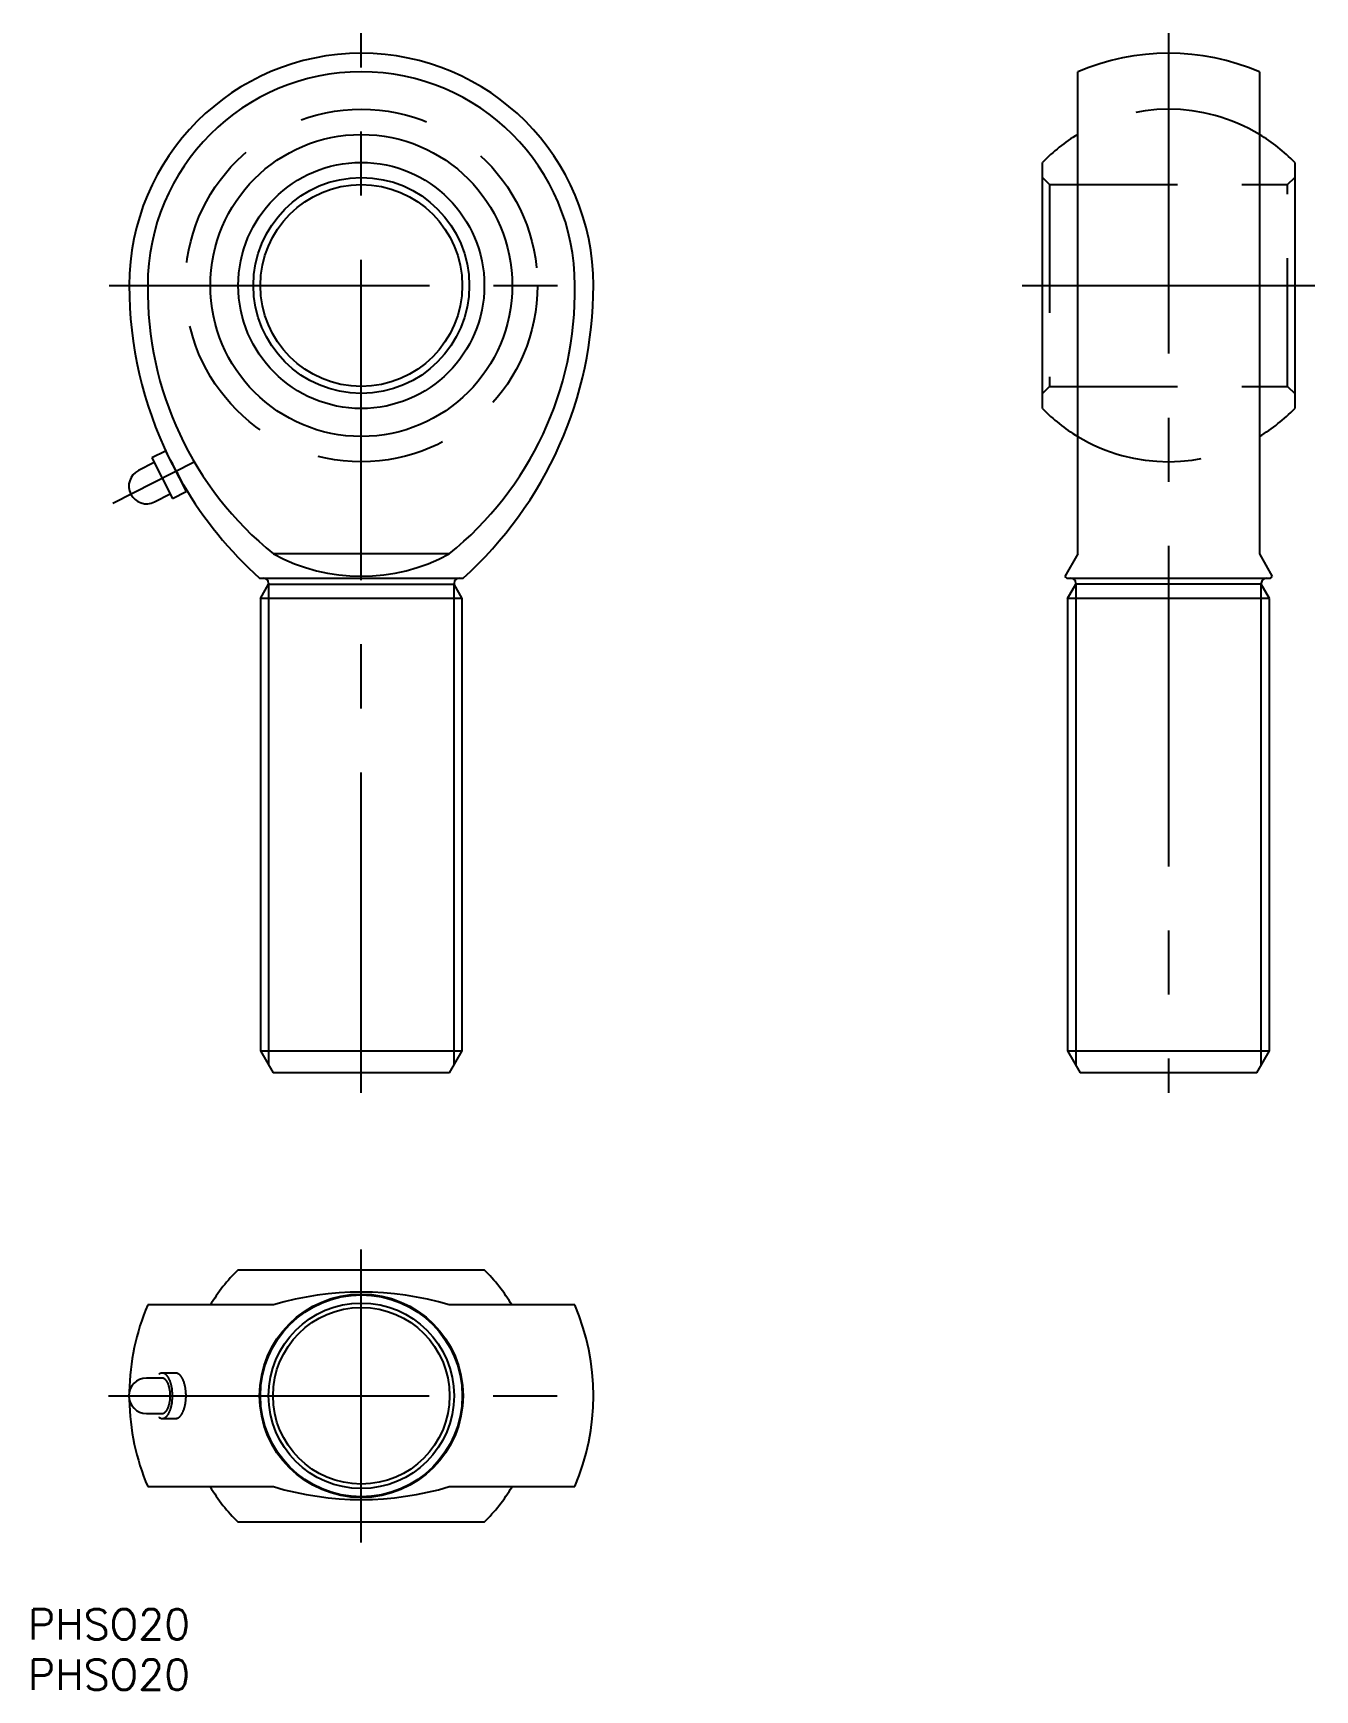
# Model space of a CAD drawing. Extents: x -33 to 95, y -29 to 135.
import ezdxf

# ---------------------------------------------------------------- set-up
doc = ezdxf.new("R2010")
doc.units = 0
doc.linetypes.add('CENTER', pattern=[50.8, 31.75, -6.35, 6.35, -6.35])
doc.linetypes.add('DASHED', pattern=[19.05, 12.7, -6.35])
doc.layers.get('0').update_dxf_attribs({"linetype": 'CONTINUOUS'})
doc.layers.add('CENTER', color=1, linetype='CENTER')
doc.styles.get("Standard").update_dxf_attribs({"font": 'txt.shx', "height": 3, "bigfont": 'bigfont.shx'})

msp = doc.modelspace()

# ---------------------------------------------------------------- linework, layer by layer
at = {"color": 7, "linetype": 'CONTINUOUS'}
for p, q in [((71, 83.4), (71, 131.17)), ((89, 131.17), (89, 83.4)), ((67.5, 97.81), (67.5, 122.19)), ((92.5, 122.19), (92.5, 97.81)), ((-19.42, 93.6), (-20.75, 92.92)), ((-19.42, 93.6), (-17.37, 89.59)), ((-20.52, 92.47), (-22.08, 91.68)), ((-20.75, 92.92), (-18.71, 88.91)), ((-19.07, 92.94), (-19.07, 92.93)), ((-17.71, 90.26), (-17.65, 90.29)), ((-20.49, 88.56), (-18.94, 89.36)), ((-18.71, 88.91), (-17.37, 89.59)), ((8.7, 83.4), (-8.7, 83.4)), ((71, 83.4), (69.72, 81.18)), ((89, 83.4), (90.28, 81.18)), ((-10.08, 81), (10.08, 81)), ((-9.19, 80.5), (-9.19, 80.41)), ((9.19, 80.5), (9.19, 80.41)), ((69.92, 81), (90.08, 81)), ((70.81, 80.5), (70.81, 80.41)), ((89.19, 80.41), (89.19, 80.5)), ((-10, 79), (-9.19, 80.41)), ((-10, 79), (-10, 34.17)), ((10, 79), (-10, 79)), ((-9.19, 80.41), (9.19, 80.41)), ((10, 79), (9.19, 80.41)), ((10, 34.17), (10, 79)), ((70, 79), (70.81, 80.41)), ((70, 79), (70, 34.17)), ((90, 79), (70, 79)), ((89.19, 80.41), (70.81, 80.41)), ((90, 79), (89.19, 80.41)), ((90, 34.17), (90, 79)), ((-10, 34.17), (10, 34.17)), ((-10, 34.17), (-8.75, 32)), ((8.75, 32), (10, 34.17)), ((70, 34.17), (71.25, 32)), ((70, 34.17), (90, 34.17)), ((88.75, 32), (90, 34.17)), ((8.75, 32), (-8.75, 32)), ((88.75, 32), (71.25, 32)), ((-12.21, 12.48), (12.17, 12.48)), ((-8.7, 9), (-21.17, 9)), ((21.17, 9), (8.7, 9)), ((-19.73, 1.75), (-21.29, 1.75)), ((-18.39, 2.25), (-19.73, 2.25)), ((-21.29, -1.75), (-19.73, -1.75)), ((-19.73, -2.25), (-18.39, -2.25)), ((-21.17, -9), (-8.7, -9)), ((8.7, -9), (21.17, -9)), ((12.17, -12.52), (-12.21, -12.52))]:
    msp.add_line(p, q, dxfattribs=at)
at = {"color": 3, "linetype": 'DASHED'}
for p, q in [((68.2, 120), (67.5, 120.7)), ((68.2, 120), (91.8, 120)), ((68.2, 120), (68.2, 100)), ((91.8, 120), (92.5, 120.7)), ((91.8, 100), (91.8, 120)), ((68.2, 100), (67.5, 99.3)), ((68.2, 100), (91.8, 100)), ((91.8, 100), (92.5, 99.3))]:
    msp.add_line(p, q, dxfattribs=at)
at = {"color": 3, "linetype": 'CONTINUOUS'}
for p, q in [((-9.19, 80.41), (-9.19, 32.76)), ((9.19, 32.76), (9.19, 80.41)), ((70.81, 80.41), (70.81, 32.76)), ((89.19, 32.76), (89.19, 80.41))]:
    msp.add_line(p, q, dxfattribs=at)
at = {"color": 7, "linetype": 'CONTINUOUS'}
for points in [[(-20.08, -2.11, 0), (-20.05, -2.13, 0), (-20.02, -2.16, 0), (-19.99, -2.17, 0), (-19.96, -2.19, 0), (-19.93, -2.2, 0), (-19.9, -2.22, 0), (-19.87, -2.23, 0), (-19.84, -2.24, 0), (-19.81, -2.24, 0), (-19.78, -2.25, 0), (-19.75, -2.25, 0), (-19.72, -2.25, 0), (-19.69, -2.25, 0), (-19.66, -2.24, 0), (-19.63, -2.24, 0), (-19.6, -2.23, 0), (-19.57, -2.22, 0), (-19.54, -2.21, 0), (-19.51, -2.2, 0), (-19.48, -2.18, 0), (-19.45, -2.16, 0), (-19.42, -2.14, 0), (-19.39, -2.12, 0), (-19.36, -2.1, 0), (-19.33, -2.07, 0), (-19.3, -2.05, 0), (-19.28, -2.02, 0), (-19.25, -1.99, 0), (-19.22, -1.95, 0), (-19.2, -1.92, 0), (-19.17, -1.88, 0), (-19.15, -1.84, 0), (-19.12, -1.81, 0), (-19.1, -1.76, 0), (-19.07, -1.72, 0), (-19.05, -1.68, 0), (-19.03, -1.63, 0), (-19, -1.58, 0), (-18.98, -1.54, 0), (-18.96, -1.49, 0), (-18.94, -1.43, 0), (-18.92, -1.38, 0), (-18.91, -1.33, 0), (-18.89, -1.27, 0), (-18.87, -1.22, 0), (-18.85, -1.16, 0), (-18.84, -1.1, 0), (-18.82, -1.04, 0), (-18.81, -0.98, 0), (-18.8, -0.92, 0), (-18.79, -0.86, 0), (-18.77, -0.79, 0), (-18.76, -0.73, 0), (-18.75, -0.67, 0), (-18.75, -0.6, 0), (-18.74, -0.54, 0), (-18.73, -0.47, 0), (-18.73, -0.4, 0), (-18.72, -0.34, 0), (-18.72, -0.27, 0), (-18.71, -0.2, 0), (-18.71, -0.14, 0), (-18.71, -0.07, 0), (-18.71, 0, 0), (-18.71, 0.07, 0), (-18.71, 0.14, 0), (-18.71, 0.2, 0), (-18.72, 0.27, 0), (-18.72, 0.34, 0), (-18.73, 0.4, 0), (-18.73, 0.47, 0), (-18.74, 0.54, 0), (-18.75, 0.6, 0), (-18.75, 0.67, 0), (-18.76, 0.73, 0), (-18.77, 0.79, 0), (-18.79, 0.86, 0), (-18.8, 0.92, 0), (-18.81, 0.98, 0), (-18.82, 1.04, 0), (-18.84, 1.1, 0), (-18.85, 1.16, 0), (-18.87, 1.22, 0), (-18.89, 1.27, 0), (-18.91, 1.33, 0), (-18.92, 1.38, 0), (-18.94, 1.43, 0), (-18.96, 1.49, 0), (-18.98, 1.54, 0), (-19, 1.58, 0), (-19.03, 1.63, 0), (-19.05, 1.68, 0), (-19.07, 1.72, 0), (-19.1, 1.76, 0), (-19.12, 1.81, 0), (-19.15, 1.84, 0), (-19.17, 1.88, 0), (-19.2, 1.92, 0), (-19.22, 1.95, 0), (-19.25, 1.99, 0), (-19.28, 2.02, 0), (-19.3, 2.05, 0), (-19.33, 2.07, 0), (-19.36, 2.1, 0), (-19.39, 2.12, 0), (-19.42, 2.14, 0), (-19.45, 2.16, 0), (-19.48, 2.18, 0), (-19.51, 2.2, 0), (-19.54, 2.21, 0), (-19.57, 2.22, 0), (-19.6, 2.23, 0), (-19.63, 2.24, 0), (-19.66, 2.24, 0), (-19.69, 2.25, 0), (-19.72, 2.25, 0), (-19.75, 2.25, 0), (-19.78, 2.25, 0), (-19.81, 2.24, 0), (-19.84, 2.24, 0), (-19.87, 2.23, 0), (-19.9, 2.22, 0), (-19.93, 2.2, 0), (-19.96, 2.19, 0), (-19.99, 2.17, 0), (-20.02, 2.16, 0), (-20.05, 2.13, 0), (-20.08, 2.11, 0)], [(-19.73, -1.75, 0), (-19.71, -1.75, 0), (-19.69, -1.75, 0), (-19.67, -1.75, 0), (-19.65, -1.74, 0), (-19.63, -1.74, 0), (-19.61, -1.73, 0), (-19.59, -1.72, 0), (-19.58, -1.72, 0), (-19.56, -1.71, 0), (-19.54, -1.7, 0), (-19.52, -1.69, 0), (-19.5, -1.67, 0), (-19.48, -1.66, 0), (-19.46, -1.65, 0), (-19.44, -1.63, 0), (-19.43, -1.62, 0), (-19.41, -1.6, 0), (-19.39, -1.58, 0), (-19.37, -1.56, 0), (-19.36, -1.54, 0), (-19.34, -1.52, 0), (-19.32, -1.5, 0), (-19.31, -1.48, 0), (-19.29, -1.46, 0), (-19.27, -1.43, 0), (-19.26, -1.41, 0), (-19.24, -1.38, 0), (-19.23, -1.35, 0), (-19.21, -1.33, 0), (-19.2, -1.3, 0), (-19.18, -1.27, 0), (-19.17, -1.24, 0), (-19.15, -1.21, 0), (-19.14, -1.18, 0), (-19.13, -1.14, 0), (-19.12, -1.11, 0), (-19.1, -1.08, 0), (-19.09, -1.04, 0), (-19.08, -1.01, 0), (-19.07, -0.97, 0), (-19.06, -0.94, 0), (-19.05, -0.9, 0), (-19.04, -0.86, 0), (-19.03, -0.82, 0), (-19.02, -0.79, 0), (-19.01, -0.75, 0), (-19, -0.71, 0), (-19, -0.67, 0), (-18.99, -0.63, 0), (-18.98, -0.59, 0), (-18.98, -0.55, 0), (-18.97, -0.51, 0), (-18.96, -0.47, 0), (-18.96, -0.43, 0), (-18.95, -0.38, 0), (-18.95, -0.34, 0), (-18.95, -0.3, 0), (-18.94, -0.26, 0), (-18.94, -0.21, 0), (-18.94, -0.17, 0), (-18.94, -0.13, 0), (-18.94, -0.09, 0), (-18.94, -0.04, 0), (-18.94, 0, 0), (-18.94, 0.04, 0), (-18.94, 0.09, 0), (-18.94, 0.13, 0), (-18.94, 0.17, 0), (-18.94, 0.21, 0), (-18.94, 0.26, 0), (-18.95, 0.3, 0), (-18.95, 0.34, 0), (-18.95, 0.38, 0), (-18.96, 0.43, 0), (-18.96, 0.47, 0), (-18.97, 0.51, 0), (-18.98, 0.55, 0), (-18.98, 0.59, 0), (-18.99, 0.63, 0), (-19, 0.67, 0), (-19, 0.71, 0), (-19.01, 0.75, 0), (-19.02, 0.79, 0), (-19.03, 0.82, 0), (-19.04, 0.86, 0), (-19.05, 0.9, 0), (-19.06, 0.94, 0), (-19.07, 0.97, 0), (-19.08, 1.01, 0), (-19.09, 1.04, 0), (-19.1, 1.08, 0), (-19.12, 1.11, 0), (-19.13, 1.14, 0), (-19.14, 1.18, 0), (-19.15, 1.21, 0), (-19.17, 1.24, 0), (-19.18, 1.27, 0), (-19.2, 1.3, 0), (-19.21, 1.33, 0), (-19.23, 1.35, 0), (-19.24, 1.38, 0), (-19.26, 1.41, 0), (-19.27, 1.43, 0), (-19.29, 1.46, 0), (-19.31, 1.48, 0), (-19.32, 1.5, 0), (-19.34, 1.52, 0), (-19.36, 1.54, 0), (-19.37, 1.56, 0), (-19.39, 1.58, 0), (-19.41, 1.6, 0), (-19.43, 1.62, 0), (-19.44, 1.63, 0), (-19.46, 1.65, 0), (-19.48, 1.66, 0), (-19.5, 1.67, 0), (-19.52, 1.69, 0), (-19.54, 1.7, 0), (-19.56, 1.71, 0), (-19.58, 1.72, 0), (-19.59, 1.72, 0), (-19.61, 1.73, 0), (-19.63, 1.74, 0), (-19.65, 1.74, 0), (-19.67, 1.75, 0), (-19.69, 1.75, 0), (-19.71, 1.75, 0), (-19.73, 1.75, 0)], [(-18.39, -2.25, 0), (-18.37, -2.25, 0), (-18.34, -2.25, 0), (-18.32, -2.24, 0), (-18.29, -2.24, 0), (-18.27, -2.23, 0), (-18.24, -2.23, 0), (-18.22, -2.22, 0), (-18.19, -2.21, 0), (-18.17, -2.2, 0), (-18.15, -2.18, 0), (-18.12, -2.17, 0), (-18.1, -2.15, 0), (-18.07, -2.14, 0), (-18.05, -2.12, 0), (-18.03, -2.1, 0), (-18, -2.08, 0), (-17.98, -2.06, 0), (-17.96, -2.03, 0), (-17.93, -2.01, 0), (-17.91, -1.98, 0), (-17.89, -1.96, 0), (-17.87, -1.93, 0), (-17.85, -1.9, 0), (-17.83, -1.87, 0), (-17.81, -1.84, 0), (-17.79, -1.81, 0), (-17.77, -1.77, 0), (-17.75, -1.74, 0), (-17.73, -1.7, 0), (-17.71, -1.67, 0), (-17.69, -1.63, 0), (-17.67, -1.59, 0), (-17.65, -1.55, 0), (-17.64, -1.51, 0), (-17.62, -1.47, 0), (-17.6, -1.43, 0), (-17.59, -1.38, 0), (-17.57, -1.34, 0), (-17.56, -1.3, 0), (-17.54, -1.25, 0), (-17.53, -1.2, 0), (-17.52, -1.16, 0), (-17.5, -1.11, 0), (-17.49, -1.06, 0), (-17.48, -1.01, 0), (-17.47, -0.96, 0), (-17.46, -0.91, 0), (-17.45, -0.86, 0), (-17.44, -0.81, 0), (-17.43, -0.76, 0), (-17.42, -0.71, 0), (-17.42, -0.65, 0), (-17.41, -0.6, 0), (-17.4, -0.55, 0), (-17.4, -0.49, 0), (-17.39, -0.44, 0), (-17.39, -0.38, 0), (-17.38, -0.33, 0), (-17.38, -0.28, 0), (-17.38, -0.22, 0), (-17.37, -0.17, 0), (-17.37, -0.11, 0), (-17.37, -0.06, 0), (-17.37, 0, 0), (-17.37, 0.06, 0), (-17.37, 0.11, 0), (-17.37, 0.17, 0), (-17.38, 0.22, 0), (-17.38, 0.28, 0), (-17.38, 0.33, 0), (-17.39, 0.38, 0), (-17.39, 0.44, 0), (-17.4, 0.49, 0), (-17.4, 0.55, 0), (-17.41, 0.6, 0), (-17.42, 0.65, 0), (-17.42, 0.71, 0), (-17.43, 0.76, 0), (-17.44, 0.81, 0), (-17.45, 0.86, 0), (-17.46, 0.91, 0), (-17.47, 0.96, 0), (-17.48, 1.01, 0), (-17.49, 1.06, 0), (-17.5, 1.11, 0), (-17.52, 1.16, 0), (-17.53, 1.2, 0), (-17.54, 1.25, 0), (-17.56, 1.3, 0), (-17.57, 1.34, 0), (-17.59, 1.38, 0), (-17.6, 1.43, 0), (-17.62, 1.47, 0), (-17.64, 1.51, 0), (-17.65, 1.55, 0), (-17.67, 1.59, 0), (-17.69, 1.63, 0), (-17.71, 1.67, 0), (-17.73, 1.7, 0), (-17.75, 1.74, 0), (-17.77, 1.77, 0), (-17.79, 1.81, 0), (-17.81, 1.84, 0), (-17.83, 1.87, 0), (-17.85, 1.9, 0), (-17.87, 1.93, 0), (-17.89, 1.96, 0), (-17.91, 1.98, 0), (-17.93, 2.01, 0), (-17.96, 2.03, 0), (-17.98, 2.06, 0), (-18, 2.08, 0), (-18.03, 2.1, 0), (-18.05, 2.12, 0), (-18.07, 2.14, 0), (-18.1, 2.15, 0), (-18.12, 2.17, 0), (-18.15, 2.18, 0), (-18.17, 2.2, 0), (-18.19, 2.21, 0), (-18.22, 2.22, 0), (-18.24, 2.23, 0), (-18.27, 2.23, 0), (-18.29, 2.24, 0), (-18.32, 2.24, 0), (-18.34, 2.25, 0), (-18.37, 2.25, 0), (-18.39, 2.25, 0)]]:
    msp.add_polyline3d(points, dxfattribs=at)
at = {"color": 3, "linetype": 'DASHED'}
msp.add_circle((0, 110), 17.46, dxfattribs=at)
at = {"color": 7, "linetype": 'CONTINUOUS'}
for centre, radius in [((0, 110), 14.96), ((0, 110), 12.19), ((0, 110), 10.7), ((0, 110), 10), ((0, 0), 10.08), ((0, 0), 10), ((0, 0), 8.75)]:
    msp.add_circle(centre, radius, dxfattribs=at)
at = {"color": 3, "linetype": 'CONTINUOUS'}
msp.add_circle((0, 0), 9.19, dxfattribs=at)
at = {"color": 7, "linetype": 'CONTINUOUS'}
for centre, radius, start, end in [((0, 110), 23, 0, 180), ((80, 110), 23, 66.9643, 113.0357), ((0, 110), 21.17, 0, 180), ((80, 110), 17.46, 121.0235, 135.7104), ((80, 110), 17.46, 44.2896, 58.9765), ((16, 110), 39, 180, 205.947), ((12.43, 109.52), 33.6, 179.1792, 231.0241), ((-12.32, 109.47), 33.49, 308.8835, 0.9132), ((-16, 110), 39, 311.9619, 0), ((80, 110), 17.46, 224.2896, 238.9765), ((80, 110), 17.46, 301.0235, 315.7104), ((-52.72, 73.23), 39, 25.947, 30.3564), ((-21.29, 90.12), 1.75, 117, 297), ((16, 110), 39, 210.3564, 228.0381), ((0, 99.39), 18.2, 241.4303, 298.5697), ((-9.69, 80.5), 0.5, 0, 90), ((9.69, 80.5), 0.5, 90, 180), ((96, 110), 39, 227.6362, 228.0381), ((70.31, 80.5), 0.5, 0, 90), ((89.69, 80.5), 0.5, 90, 180), ((64, 110), 39, 311.9619, 312.3638), ((-0.02, -0.02), 17.46, 134.2896, 148.9765), ((-0.02, -0.02), 17.46, 31.0235, 45.7104), ((0, -20.04), 30.32, 73.3164, 106.6836), ((0, 0), 23, 156.9643, 179.0438), ((0, 0), 23, 336.9643, 23.0357), ((-21.29, 0), 1.75, 90, 270), ((0, 0), 23, 180.9562, 203.0357), ((-0.02, -0.02), 17.46, 211.0235, 225.7104), ((0, 20.04), 30.32, 253.3164, 286.6836), ((-0.02, -0.02), 17.46, 314.2896, 328.9765)]:
    msp.add_arc(centre, radius, start, end, dxfattribs=at)
at = {"color": 3, "linetype": 'DASHED'}
for start, end in [(58.9765, 121.0235), (238.9765, 301.0235)]:
    msp.add_arc((80, 110), 17.46, start, end, dxfattribs=at)
at = {"layer": 'CENTER', "color": 1, "linetype": 'CENTER'}
for p, q in [((0, 30), (0, 135)), ((80, 135), (80, 30)), ((-25, 110), (25, 110)), ((65.5, 110), (94.5, 110)), ((-24.63, 88.42), (-16.55, 92.53)), ((0, -14.52), (0, 14.48)), ((-25.04, 0), (25, 0))]:
    msp.add_line(p, q, dxfattribs=at)

# ---------------------------------------------------------------- texts
at = {"color": 7, "linetype": 'CONTINUOUS'}
for p in [(-33.04, -24.13), (-33.04, -29.13)]:
    msp.add_text('PHSO20', height=3, dxfattribs=at).set_placement(p)

doc.saveas('drawing.dxf')
